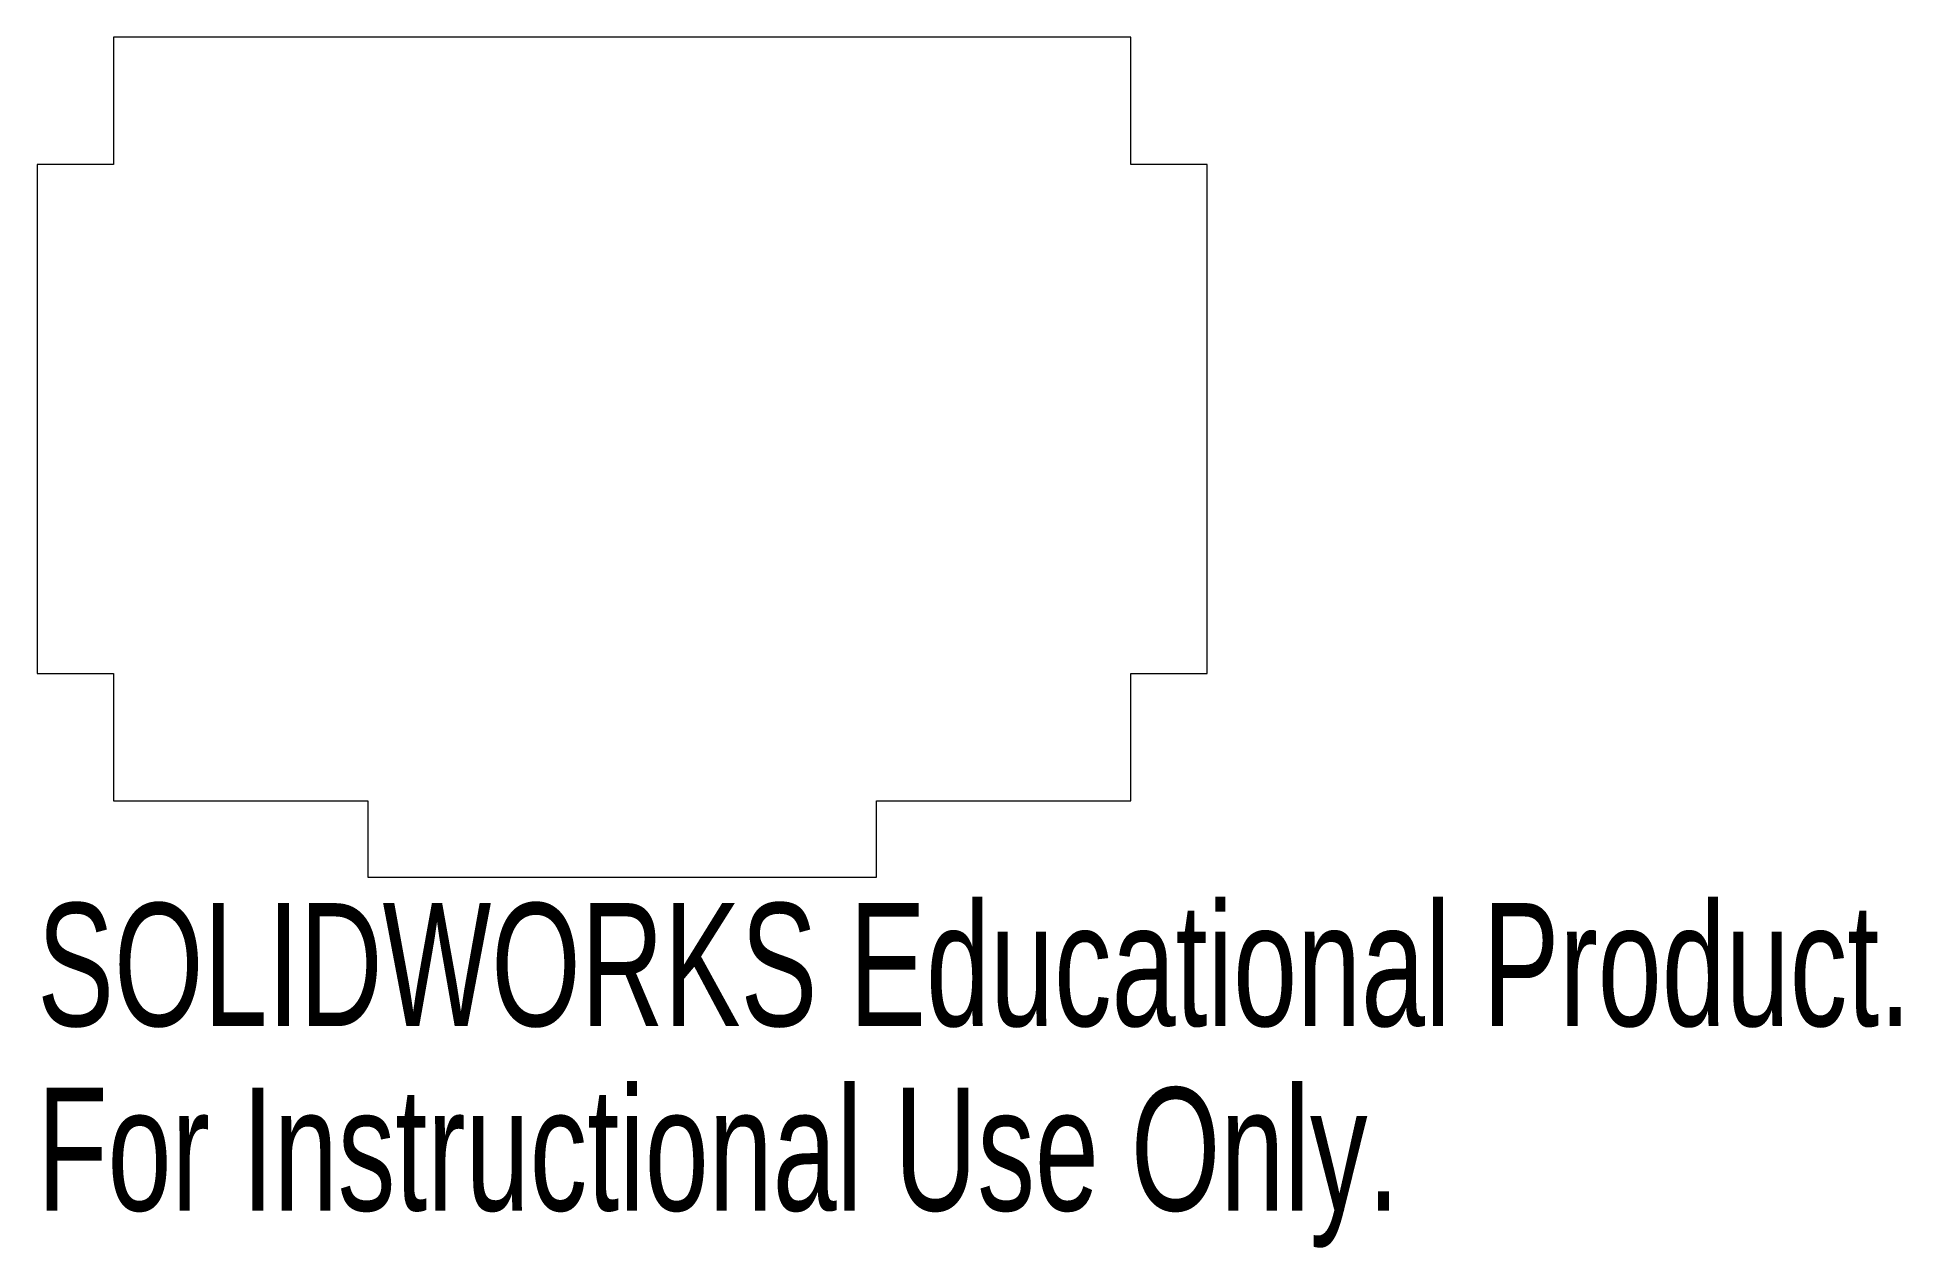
# Model space of a CAD drawing. Header units: millimetres. Extents: x -23 to 50.3, y -32.6 to 15.
import ezdxf

# ---------------------------------------------------------------- set-up
doc = ezdxf.new("R2010")
doc.units = ezdxf.units.MM
doc.styles.add('SLDTEXTSTYLE0', font='TXT', dxfattribs={"width": 0.7})

msp = doc.modelspace()

# ---------------------------------------------------------------- linework, layer by layer
at = {"color": 7, "linetype": 'Continuous', "lineweight": 15}
for p, q in [((20, 15), (-20, 15)), ((-20, 15), (-20, 10)), ((20, 10), (20, 15)), ((-20, 10), (-23, 10)), ((-23, 10), (-23, -10)), ((23, 10), (20, 10)), ((23, -10), (23, 10)), ((-23, -10), (-20, -10)), ((-20, -10), (-20, -15)), ((20, -10), (23, -10)), ((20, -15), (20, -10)), ((-20, -15), (-10, -15)), ((-10, -15), (-10, -18)), ((10, -15), (20, -15)), ((10, -18), (10, -15)), ((-10, -18), (10, -18))]:
    msp.add_line(p, q, dxfattribs=at)

# ---------------------------------------------------------------- texts
at = {"color": 7, "linetype": 'Continuous', "char_height": 4.83362, "attachment_point": 1, "style": 'SLDTEXTSTYLE0'}
for s, insert in [('SOLIDWORKS Educational Product.', (-23, -19.02)), ('For Instructional Use Only.', (-23, -26.27))]:
    msp.add_mtext(s, dxfattribs=dict(at, insert=insert))

doc.saveas('drawing.dxf')
